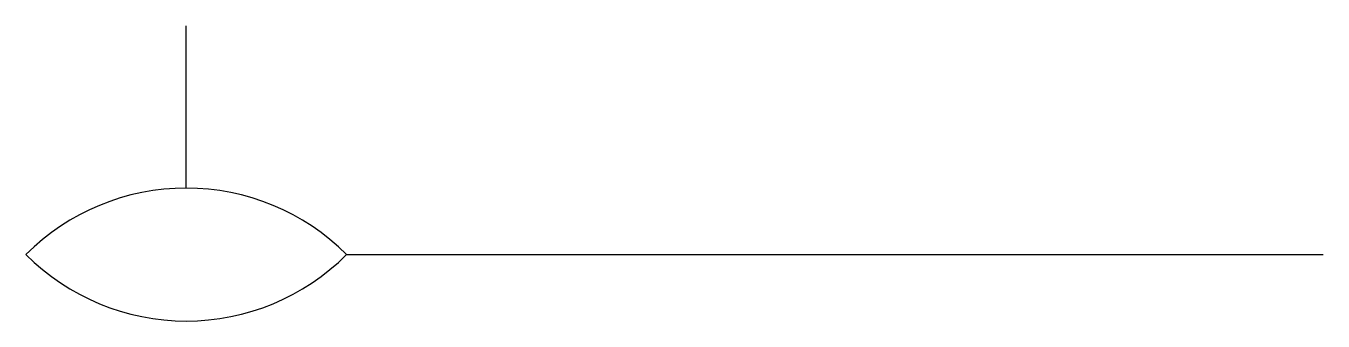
# Model space of a CAD drawing. Extents: x -13.3 to 0, y -0.7 to 2.3.
import ezdxf

# ---------------------------------------------------------------- set-up
doc = ezdxf.new("R2010")
doc.units = 0
doc.linetypes.add('DASHED', pattern=[0])
doc.layers.get('0').update_dxf_attribs({"linetype": 'CONTINUOUS'})

msp = doc.modelspace()

# ---------------------------------------------------------------- linework, layer by layer
at = {"color": 0}
msp.add_line((-11.642, 0.68), (-11.642, 2.341), dxfattribs=at)
at = {"color": 0, "linetype": 'DASHED'}
msp.add_line((-10, 0), (0, 0), dxfattribs=at)
at = {"color": 0}
msp.add_lwpolyline([(-13.283, 0, 0.414494), (-10, 0, 0.414494)], format="xyb", close=True, dxfattribs=at)

doc.saveas('drawing.dxf')
